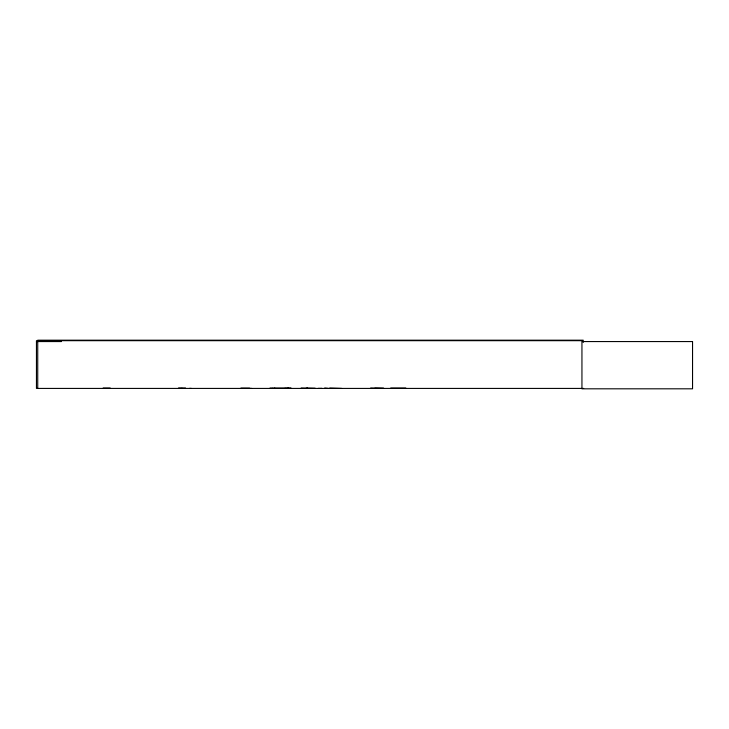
<?xml version="1.0" encoding="UTF-8"?>
<svg xmlns="http://www.w3.org/2000/svg" width="729" height="729" viewBox="0 0 729 729"><rect width="100%" height="100%" fill="white"/><g stroke="black" fill="none" stroke-linecap="round" stroke-linejoin="round"><path stroke-width="1.09" d="M318.172 388.402L321.899 388.366M272.391 388.42L272.91 388.42M274.195 388.402L274.888 388.247M274.715 388.402L275.024 388.42M285.021 388.247L285.677 388.42M286.415 388.411L287.426 388.393M287.089 388.247L287.764 388.402M301.132 388.019L315.402 388.384L305.733 388.402M288.584 388.284L289.149 388.293M290.397 388.384L291.163 388.393M288.155 388.293L288.72 388.284M288.73 388.411L288.848 388.393M179.708 388.402L180.191 388.366M182.141 388.32L181.548 388.366M581.942 340.68L36.45 340.68L36.45 388.42L583.674 388.42M36.45 341.564L61.455 341.564M240.78 388.22L249.637 388.229M269.858 388.22L291.035 388.202M374.806 388.229L383.664 388.22M191.39 388.402L189.567 388.366M240.789 388.393L251.614 388.402M269.867 388.393L291.217 388.384M328.506 388.402L324.697 388.019M341.628 388.402L329.708 388.019M383.654 388.393L370.642 388.019M405.825 388.019L390.708 388.019M583.227 342.43L583.227 340.188L37.735 340.188L37.735 388.42M185.53 388.019L178.45 388.019M110.225 388.019L103.135 388.019M306.982 388.202L307.483 388.384L306.982 388.202M692.55 341.564L581.942 341.564L581.942 388.812L692.55 388.812L692.55 341.564"/></g></svg>
